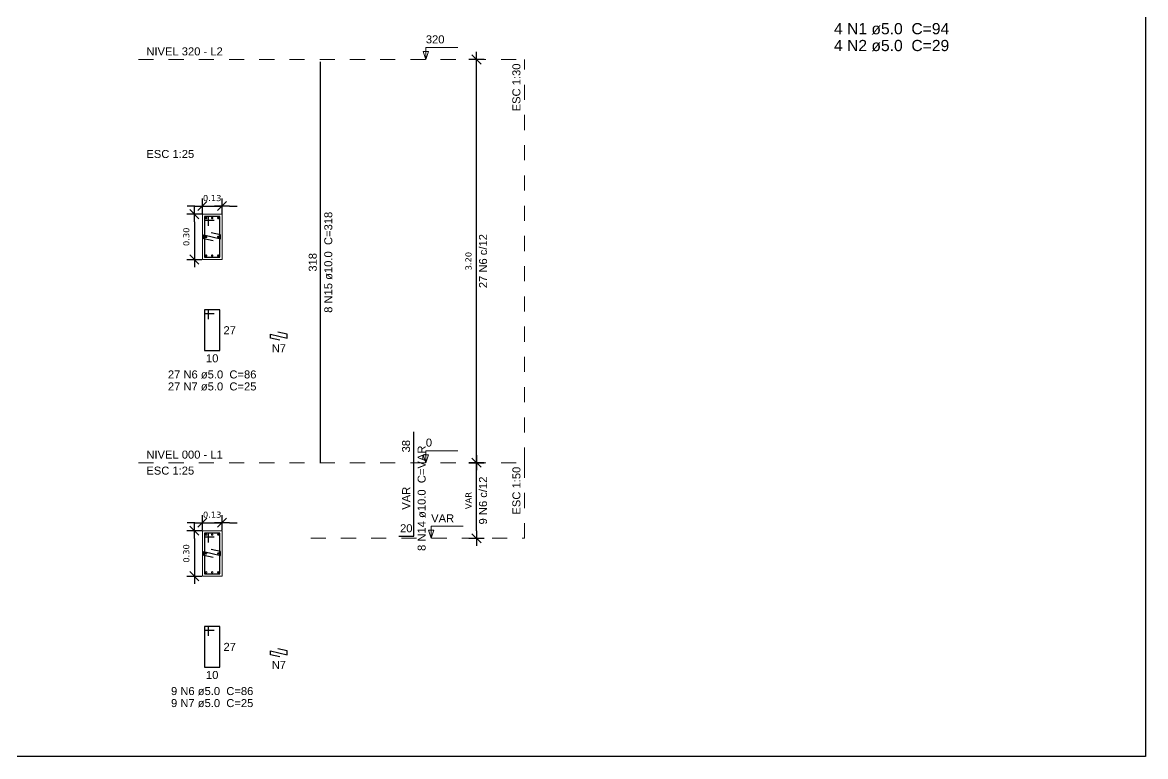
# Model space of a CAD drawing. Extents: x 25 to 1028, y -81 to 176.
# Drawn here: x 801.56 to 809, y 119.68 to 124.54 of the extents above; entities that cross this region are included whole.
import ezdxf

# ---------------------------------------------------------------- set-up
doc = ezdxf.new("R2010")
doc.units = 0
doc.header["$LTSCALE"] = 0.3
doc.header["$PDSIZE"] = 0.1
doc.linetypes.add('DOT2', pattern=[3.175, 0, -3.175])
doc.layers.get('0').update_dxf_attribs({"linetype": 'CONTINUOUS'})
doc.layers.get('Defpoints').update_dxf_attribs({"linetype": 'CONTINUOUS'})
doc.layers.add('ARQ-CTA-1_025', color=1, linetype='CONTINUOUS')
for name, color, linetype, lineweight in [('DT-Barras na forma', 2, 'CONTINUOUS', 30), ('DT-Barras no corte', 5, 'CONTINUOUS', 5), ('DT-Barras rebatidas', 2, 'CONTINUOUS', 30), ('DT-Forma', 5, 'CONTINUOUS', 5), ('DT-Pontilhado', 9, 'DOT2', 5), ('DT-Textos', 7, 'CONTINUOUS', 5)]:
    doc.layers.add(name, color=color, linetype=linetype, lineweight=lineweight)
doc.layers.add('VPort', color=45, linetype='CONTINUOUS', plot=False)
doc.styles.add('Arial', font='arial.ttf')
doc.styles.add('FNDE Texto Cota 0025', font='verdana.ttf', dxfattribs={"height": 0.04})
doc.dimstyles.new('FNDE 1-0025', dxfattribs={"dimscale": 5, "dimtxt": 0.04, "dimasz": 0.01, "dimexe": 0.15, "dimexo": 0.15, "dimgap": 0.005, "dimtad": 1, "dimzin": 1, "dimdsep": 46, "dimtxsty": 'FNDE Texto Cota 0025', "dimblk": 'tic', "dimcen": 0.015, "dimdle": 0.15, "dimse1": 1, "dimse2": 1, "dimclrd": 251, "dimclre": 251, "dimclrt": 256, "dimaunit": 1, "dimadec": 3, "dimazin": 0, "dimtfac": 1, "dimtix": 1, "dimtmove": 2, "dimatfit": 3, "dimfxl": 0.15, "dimtvp": 1, "dimtolj": 1, "dimtzin": 0, "dimarcsym": 0})

# ---------------------------------------------------------------- blocks, each defined once
blk = doc.blocks.new('tic')
at = {"color": 251}
for p, q in [((-1, 0), (1, 0)), ((0, -1), (0, 1))]:
    blk.add_line(p, q, dxfattribs=at)
blk.add_line((-0.6, -0.6), (0.6, 0.6))
blk = doc.blocks.new('*D262')
at = {"layer": 'ARQ-CTA-1_025', "color": 251, "lineweight": -2}
blk.add_line((802.702, 121.1235), (802.702, 120.9235), dxfattribs=at)
at = {"layer": 'Defpoints', "color": 0}
for p in [(802.7549, 121.1735), (802.702, 120.8735), (802.7549, 120.8735)]:
    blk.add_point(p, dxfattribs=at)
at = {"layer": 'ARQ-CTA-1_025', "color": 251, "lineweight": -2, "xscale": 0.05, "yscale": 0.05, "zscale": 0.05}
for p, rotation in [((802.702, 121.1735), 90), ((802.702, 120.8735), 270)]:
    blk.add_blockref('tic', p, dxfattribs=dict(at, rotation=rotation))
at = {"layer": 'ARQ-CTA-1_025', "insert": (802.649, 121.0235), "char_height": 0.04, "attachment_point": 5, "rotation": 90, "style": 'FNDE Texto Cota 0025'}
blk.add_mtext('\\A1;0.30', dxfattribs=at)
blk = doc.blocks.new('*D263')
at = {"layer": 'ARQ-CTA-1_025', "color": 251, "lineweight": -2}
for p, q in [((802.7049, 121.2265), (802.6549, 121.2265)), ((802.7549, 121.2265), (802.8849, 121.2265)), ((802.9349, 121.2265), (802.9849, 121.2265))]:
    blk.add_line(p, q, dxfattribs=at)
at = {"layer": 'Defpoints', "color": 0}
for p in [(802.8849, 121.2265), (802.7549, 121.1735), (802.8849, 121.1735)]:
    blk.add_point(p, dxfattribs=at)
at = {"layer": 'ARQ-CTA-1_025', "color": 251, "lineweight": -2, "xscale": 0.05, "yscale": 0.05, "zscale": 0.05}
blk.add_blockref('tic', (802.7549, 121.2265), dxfattribs=at)
at = {"layer": 'ARQ-CTA-1_025', "color": 251, "lineweight": -2, "xscale": 0.05, "yscale": 0.05, "zscale": 0.05, "rotation": 180}
blk.add_blockref('tic', (802.8849, 121.2265), dxfattribs=at)
at = {"layer": 'ARQ-CTA-1_025', "insert": (802.8199, 121.2794), "char_height": 0.04, "attachment_point": 5, "style": 'FNDE Texto Cota 0025'}
blk.add_mtext('\\A1;0.13', dxfattribs=at)
blk = doc.blocks.new('*D264')
at = {"layer": 'ARQ-CTA-1_025', "color": 251, "lineweight": -2}
blk.add_line((804.5693, 121.1736), (804.5693, 121.5736), dxfattribs=at)
at = {"layer": 'Defpoints', "color": 0}
for p in [(804.5693, 121.6236), (804.6222, 121.6236), (804.6222, 121.1236)]:
    blk.add_point(p, dxfattribs=at)
at = {"layer": 'ARQ-CTA-1_025', "color": 251, "lineweight": -2, "xscale": 0.05, "yscale": 0.05, "zscale": 0.05}
for p, rotation in [((804.5693, 121.6236), 90), ((804.5693, 121.1236), 270)]:
    blk.add_blockref('tic', p, dxfattribs=dict(at, rotation=rotation))
at = {"layer": 'ARQ-CTA-1_025', "insert": (804.5163, 121.3736), "char_height": 0.04, "attachment_point": 5, "rotation": 90, "style": 'FNDE Texto Cota 0025'}
blk.add_mtext('\\A1;VAR', dxfattribs=at)
blk = doc.blocks.new('*D265')
at = {"layer": 'ARQ-CTA-1_025', "color": 251, "lineweight": -2}
blk.add_line((802.702, 123.2176), (802.702, 123.0176), dxfattribs=at)
at = {"layer": 'Defpoints', "color": 0}
for p in [(802.7549, 123.2676), (802.702, 122.9676), (802.7549, 122.9676)]:
    blk.add_point(p, dxfattribs=at)
at = {"layer": 'ARQ-CTA-1_025', "color": 251, "lineweight": -2, "xscale": 0.05, "yscale": 0.05, "zscale": 0.05}
for p, rotation in [((802.702, 123.2676), 90), ((802.702, 122.9676), 270)]:
    blk.add_blockref('tic', p, dxfattribs=dict(at, rotation=rotation))
at = {"layer": 'ARQ-CTA-1_025', "insert": (802.649, 123.1176), "char_height": 0.04, "attachment_point": 5, "rotation": 90, "style": 'FNDE Texto Cota 0025'}
blk.add_mtext('\\A1;0.30', dxfattribs=at)
blk = doc.blocks.new('*D266')
at = {"layer": 'ARQ-CTA-1_025', "color": 251, "lineweight": -2}
for p, q in [((802.7049, 123.3206), (802.6549, 123.3206)), ((802.7549, 123.3206), (802.8849, 123.3206)), ((802.9349, 123.3206), (802.9849, 123.3206))]:
    blk.add_line(p, q, dxfattribs=at)
at = {"layer": 'Defpoints', "color": 0}
for p in [(802.8849, 123.3206), (802.7549, 123.2676), (802.8849, 123.2676)]:
    blk.add_point(p, dxfattribs=at)
at = {"layer": 'ARQ-CTA-1_025', "color": 251, "lineweight": -2, "xscale": 0.05, "yscale": 0.05, "zscale": 0.05}
blk.add_blockref('tic', (802.7549, 123.3206), dxfattribs=at)
at = {"layer": 'ARQ-CTA-1_025', "color": 251, "lineweight": -2, "xscale": 0.05, "yscale": 0.05, "zscale": 0.05, "rotation": 180}
blk.add_blockref('tic', (802.8849, 123.3206), dxfattribs=at)
at = {"layer": 'ARQ-CTA-1_025', "insert": (802.8199, 123.3735), "char_height": 0.04, "attachment_point": 5, "style": 'FNDE Texto Cota 0025'}
blk.add_mtext('\\A1;0.13', dxfattribs=at)
blk = doc.blocks.new('*D267')
at = {"layer": 'ARQ-CTA-1_025', "color": 251, "lineweight": -2}
blk.add_line((804.5693, 121.6736), (804.5693, 124.2403), dxfattribs=at)
at = {"layer": 'Defpoints', "color": 0}
for p in [(804.5693, 124.2903), (804.6222, 124.2903), (804.6222, 121.6236)]:
    blk.add_point(p, dxfattribs=at)
at = {"layer": 'ARQ-CTA-1_025', "color": 251, "lineweight": -2, "xscale": 0.05, "yscale": 0.05, "zscale": 0.05}
for p, rotation in [((804.5693, 124.2903), 90), ((804.5693, 121.6236), 270)]:
    blk.add_blockref('tic', p, dxfattribs=dict(at, rotation=rotation))
at = {"layer": 'ARQ-CTA-1_025', "insert": (804.5163, 122.9569), "char_height": 0.04, "attachment_point": 5, "rotation": 90, "style": 'FNDE Texto Cota 0025'}
blk.add_mtext('\\A1;3.20', dxfattribs=at)

msp = doc.modelspace()

# ---------------------------------------------------------------- linework, layer by layer
at = {"layer": 'DT-Barras na forma'}
for p, q in [((802.79493357, 123.25260795), (802.76993357, 123.25260794)), ((802.76993357, 123.25260794), (802.76993358, 122.98260794)), ((802.86993367, 123.25260794), (802.76993367, 123.25260791)), ((802.76993367, 123.25260791), (802.76993367, 123.22760791)), ((802.76993367, 123.22760791), (802.83243367, 123.22760791)), ((802.79493355, 123.19010795), (802.79493357, 123.25260795)), ((802.86993358, 122.98260794), (802.86993367, 123.25260794)), ((802.7649335, 123.10510802), (802.76493351, 123.13010802)), ((802.8258793, 123.0912567), (802.7649335, 123.10510802)), ((802.76493351, 123.13010802), (802.87493351, 123.10510806)), ((802.87493352, 123.13010806), (802.81398772, 123.14395938)), ((802.87493351, 123.10510806), (802.87493352, 123.13010806)), ((802.76993358, 122.98260794), (802.86993358, 122.98260794)), ((802.79493357, 121.15853295), (802.76993357, 121.15853294)), ((802.76993357, 121.15853294), (802.76993358, 120.88853294)), ((802.86993367, 121.15853294), (802.76993367, 121.15853291)), ((802.76993367, 121.15853291), (802.76993367, 121.13353291)), ((802.79493355, 121.09603295), (802.79493357, 121.15853295)), ((802.86993358, 120.88853294), (802.86993367, 121.15853294)), ((802.76993367, 121.13353291), (802.83243367, 121.13353291)), ((802.7649335, 121.01103302), (802.76493351, 121.03603302)), ((802.8258793, 120.9971817), (802.7649335, 121.01103302)), ((802.76493351, 121.03603302), (802.87493351, 121.01103306)), ((802.87493352, 121.03603306), (802.81398772, 121.04988438)), ((802.87493351, 121.01103306), (802.87493352, 121.03603306)), ((802.76993358, 120.88853294), (802.86993358, 120.88853294))]:
    msp.add_line(p, q, dxfattribs=at)
at = {"layer": 'DT-Barras no corte'}
for p, q in [((802.77493355, 123.23760795), (802.78493355, 123.24760795)), ((802.77493355, 123.24760795), (802.78493355, 123.23760795)), ((802.81493355, 123.23760795), (802.82493355, 123.24760795)), ((802.81493355, 123.24760795), (802.82493355, 123.23760795)), ((802.85493355, 123.23760795), (802.86493355, 123.24760795)), ((802.85493355, 123.24760795), (802.86493355, 123.23760795)), ((802.77493355, 123.11260795), (802.78493355, 123.12260795)), ((802.77493355, 123.12260795), (802.78493355, 123.11260795)), ((802.85493355, 123.11260795), (802.86493355, 123.12260795)), ((802.85493355, 123.12260795), (802.86493355, 123.11260795)), ((802.77493355, 122.98760795), (802.78493355, 122.99760795)), ((802.77493355, 122.99760795), (802.78493355, 122.98760795)), ((802.81493355, 122.98760795), (802.82493355, 122.99760795)), ((802.81493355, 122.99760795), (802.82493355, 122.98760795)), ((802.85493355, 122.98760795), (802.86493355, 122.99760795)), ((802.85493355, 122.99760795), (802.86493355, 122.98760795))]:
    msp.add_line(p, q, dxfattribs=at)
for centre in [(802.77993355, 123.24260795), (802.81993355, 123.24260795), (802.85993355, 123.24260795), (802.77993355, 123.11760795), (802.85993355, 123.11760795), (802.77993355, 122.99260795), (802.81993355, 122.99260795), (802.85993355, 122.99260795), (802.77993355, 121.14853295), (802.81993355, 121.14853295), (802.85993355, 121.14853295), (802.77993355, 121.02353295), (802.85993355, 121.02353295), (802.77993355, 120.89853295), (802.81993355, 120.89853295), (802.85993355, 120.89853295)]:
    msp.add_circle(centre, 0.005, dxfattribs=at)
at = {"layer": 'DT-Barras rebatidas'}
for p, q in [((803.5367378, 121.62360795), (803.53673867, 124.27441478)), ((802.79493357, 122.63490795), (802.76993357, 122.63490794)), ((802.76993357, 122.63490794), (802.76993358, 122.36490794)), ((802.86993367, 122.63490794), (802.76993367, 122.63490791)), ((802.76993367, 122.63490791), (802.76993367, 122.60990791)), ((802.79493355, 122.57240795), (802.79493357, 122.63490795)), ((802.86993358, 122.36490794), (802.86993367, 122.63490794)), ((802.76993367, 122.60990791), (802.83243367, 122.60990791)), ((803.31611277, 122.47269556), (803.25516697, 122.48654688)), ((803.20611275, 122.44769552), (803.20611276, 122.47269552)), ((803.26705855, 122.4338442), (803.20611275, 122.44769552)), ((803.20611276, 122.47269552), (803.31611276, 122.44769556)), ((803.31611276, 122.44769556), (803.31611277, 122.47269556)), ((802.76993358, 122.36490794), (802.86993358, 122.36490794)), ((804.15448797, 121.63860795), (804.15448803, 121.82695048)), ((804.1544878, 121.13860795), (804.15448797, 121.63860795)), ((804.0544878, 121.13860795), (804.1544878, 121.13860795)), ((802.79493357, 120.54083295), (802.76993357, 120.54083294)), ((802.76993357, 120.54083294), (802.76993358, 120.27083294)), ((802.86993367, 120.54083294), (802.76993367, 120.54083291)), ((802.76993367, 120.54083291), (802.76993367, 120.51583291)), ((802.76993367, 120.51583291), (802.83243367, 120.51583291)), ((802.79493355, 120.47833295), (802.79493357, 120.54083295)), ((802.86993358, 120.27083294), (802.86993367, 120.54083294)), ((803.20611275, 120.35362052), (803.20611276, 120.37862052)), ((803.26705855, 120.3397692), (803.20611275, 120.35362052)), ((803.20611276, 120.37862052), (803.31611276, 120.35362056)), ((803.31611277, 120.37862056), (803.25516697, 120.39247188)), ((803.31611276, 120.35362056), (803.31611277, 120.37862056)), ((802.76993358, 120.27083294), (802.86993358, 120.27083294))]:
    msp.add_line(p, q, dxfattribs=at)
at = {"layer": 'DT-Forma'}
for points in [[(802.75493355, 122.96760795), (802.75493355, 123.26760795), (802.88493355, 123.26760795), (802.88493355, 122.96760795), (802.75493355, 122.96760795)], [(802.75493355, 120.87353295), (802.75493355, 121.17353295), (802.88493355, 121.17353295), (802.88493355, 120.87353295), (802.75493355, 120.87353295)]]:
    msp.add_lwpolyline(points, close=True, dxfattribs=at)
at = {"layer": 'DT-Pontilhado', "ltscale": 0.05}
for p, q in [((802.33133355, 124.2902747), (804.8869628, 124.2902747)), ((804.8869628, 121.62360795), (804.8869628, 124.2902747)), ((802.33133355, 121.62360795), (804.8869628, 121.62360795)), ((804.8869628, 121.12360795), (804.8869628, 121.62360795)), ((803.4720378, 121.12360795), (804.8869628, 121.12360795))]:
    msp.add_line(p, q, dxfattribs=at)
at = {"layer": 'DT-Textos'}
for points in [[(804.2515628, 124.3432247), (804.2339128, 124.2902747), (804.2162628, 124.3432247), (804.2515628, 124.3432247)], [(804.2515628, 121.67655795), (804.2339128, 121.62360795), (804.2162628, 121.67655795), (804.2515628, 121.67655795)], [(804.2868628, 121.17655795), (804.2692128, 121.12360795), (804.2515628, 121.17655795), (804.2868628, 121.17655795)]]:
    msp.add_lwpolyline(points, close=True, dxfattribs=at)
for points in [[(804.2339128, 124.2902747), (804.2339128, 124.3696997), (804.4457128, 124.3696997)], [(804.2339128, 121.62360795), (804.2339128, 121.70303295), (804.4457128, 121.70303295)], [(804.2692128, 121.12360795), (804.2692128, 121.20303295), (804.4810128, 121.20303295)]]:
    msp.add_lwpolyline(points, dxfattribs=at)
at = {"layer": 'VPort'}
msp.add_lwpolyline([(784.80967722, 139.87959646), (808.9966287, 139.87959646), (808.9966287, 119.68049125), (784.80967722, 119.68049125)], close=True, dxfattribs=at)

# ---------------------------------------------------------------- texts
at = {"layer": 'DT-Barras na forma', "color": 7, "char_height": 0.05295, "attachment_point": 8, "rotation": 90.000210459, "line_spacing_factor": 0.9, "style": 'Arial'}
for s, insert, width in [('27 N6 c/12', (804.6396863, 122.95694133), 0.6354), ('9 N6 c/12', (804.6396863, 121.37360795), 0.57186)]:
    msp.add_mtext(s, dxfattribs=dict(at, insert=insert, width=width))
at = {"layer": 'DT-Barras rebatidas', "color": 7, "line_spacing_factor": 0.9, "style": 'Arial'}
for s, insert, char_height, width, attachment_point in [('4 N1 ø5.0  C=94', (807.3163075, 124.45514548), 0.07413, 1.33434, 8), ('4 N2 ø5.0  C=29', (807.3163075, 124.34384548), 0.07413, 1.33434, 8), ('27', (802.89493985, 122.52638294), 0.05295, 0.22708, 1), ('10', (802.81993358, 122.34058444), 0.05295, 0.22708, 2), ('N7', (803.26113355, 122.35450645), 0.05295, 0.12708, 8), ('27 N6 ø5.0  C=86', (802.81988355, 122.17950645), 0.05295, 1.01664, 8), ('27 N7 ø5.0  C=25', (802.81988355, 122.10025645), 0.05295, 1.01664, 8), ('20', (804.1044878, 121.16293145), 0.05295, 0.22708, 8), ('27', (802.89493916, 120.43230794), 0.05295, 0.22708, 1), ('N7', (803.26113355, 120.26025645), 0.05295, 0.12708, 8), ('10', (802.81993358, 120.24650944), 0.05295, 0.22708, 2), ('9 N6 ø5.0  C=86', (802.81988355, 120.08550645), 0.05295, 0.9531, 8), ('9 N7 ø5.0  C=25', (802.81988355, 120.00600645), 0.05295, 0.9531, 8)]:
    msp.add_mtext(s, dxfattribs=dict(at, insert=insert, char_height=char_height, width=width, attachment_point=attachment_point))
at = {"layer": 'DT-Barras rebatidas', "color": 7, "char_height": 0.05295, "attachment_point": 8, "rotation": 90.000210459, "line_spacing_factor": 0.9, "style": 'Arial'}
for s, insert, width in [('8 N15 ø10.0  C=318', (803.61616005, 122.94903296), 1.14372), ('318', (803.51241474, 122.94901137), 0.29062), ('38', (804.1301645, 121.73277922), 0.22708), ('8 N14 ø10.0  C=VAR', (804.23391005, 121.38853296), 1.14372), ('VAR', (804.13016438, 121.38860796), 0.29062)]:
    msp.add_mtext(s, dxfattribs=dict(at, insert=insert, width=width))
at = {"layer": 'DT-Textos', "char_height": 0.05295, "attachment_point": 7, "line_spacing_factor": 0.798, "style": 'Arial'}
for s, insert, width in [('320', (804.23388355, 124.39625645), 0.19062), ('NIVEL 320 - L2', (802.38438355, 124.31675645), 0.88956), ('ESC 1:25', (802.38438355, 123.63825645), 0.50832), ('0', (804.23388355, 121.72950645), 0.06354), ('NIVEL 000 - L1', (802.38438355, 121.65000645), 0.88956), ('ESC 1:25', (802.38438355, 121.54425645), 0.50832), ('VAR', (804.26913355, 121.22950645), 0.19062)]:
    msp.add_mtext(s, dxfattribs=dict(at, insert=insert, width=width))
at = {"layer": 'DT-Textos', "char_height": 0.05295, "width": 0.50832, "attachment_point": 9, "rotation": 90.000210459, "line_spacing_factor": 0.798, "style": 'Arial'}
for s, insert in [('ESC 1:30', (804.86041005, 124.26378295)), ('ESC 1:50', (804.86041005, 121.59703295))]:
    msp.add_mtext(s, dxfattribs=dict(at, insert=insert))

# ---------------------------------------------------------------- dimensions: what is measured, and where the dimension line sits
at = {"layer": 'ARQ-CTA-1_025'}
for base, p1, p2, text, picture, middle in [((804.5692628, 124.2902747), (804.6222128, 121.62360795), (804.6222128, 124.2902747), '3.20', '*D267', (804.5163128, 122.95694133)), ((804.5692628, 121.62360795), (804.6222128, 121.12360795), (804.6222128, 121.62360795), 'VAR', '*D264', (804.5163128, 121.37360795))]:
    dim = msp.add_linear_dim(base=base, p1=p1, p2=p2, angle=90, text=text, dimstyle='FNDE 1-0025', dxfattribs=at)
    dim.commit()
    dim.dimension.update_dxf_attribs({"geometry": picture, "text_midpoint": middle, "dimtype": 160})
for base, p1, p2, picture, middle in [((802.88493355, 123.32055795), (802.75493355, 123.26760795), (802.88493355, 123.26760795), '*D266', (802.81993355, 123.37350795)), ((802.88493355, 121.22648295), (802.75493355, 121.17353295), (802.88493355, 121.17353295), '*D263', (802.81993355, 121.27943295))]:
    dim = msp.add_linear_dim(base=base, p1=p1, p2=p2, dimstyle='FNDE 1-0025', dxfattribs=at)
    dim.commit()
    dim.dimension.update_dxf_attribs({"geometry": picture, "text_midpoint": middle, "dimtype": 160})
for base, p1, p2, picture, middle in [((802.70198355, 122.96760795), (802.75493355, 123.26760795), (802.75493355, 122.96760795), '*D265', (802.64903355, 123.11760795)), ((802.70198355, 120.87353295), (802.75493355, 121.17353295), (802.75493355, 120.87353295), '*D262', (802.64903355, 121.02353295))]:
    dim = msp.add_linear_dim(base=base, p1=p1, p2=p2, angle=90, dimstyle='FNDE 1-0025', dxfattribs=at)
    dim.commit()
    dim.dimension.update_dxf_attribs({"geometry": picture, "text_midpoint": middle, "dimtype": 160})

doc.saveas('drawing.dxf')
